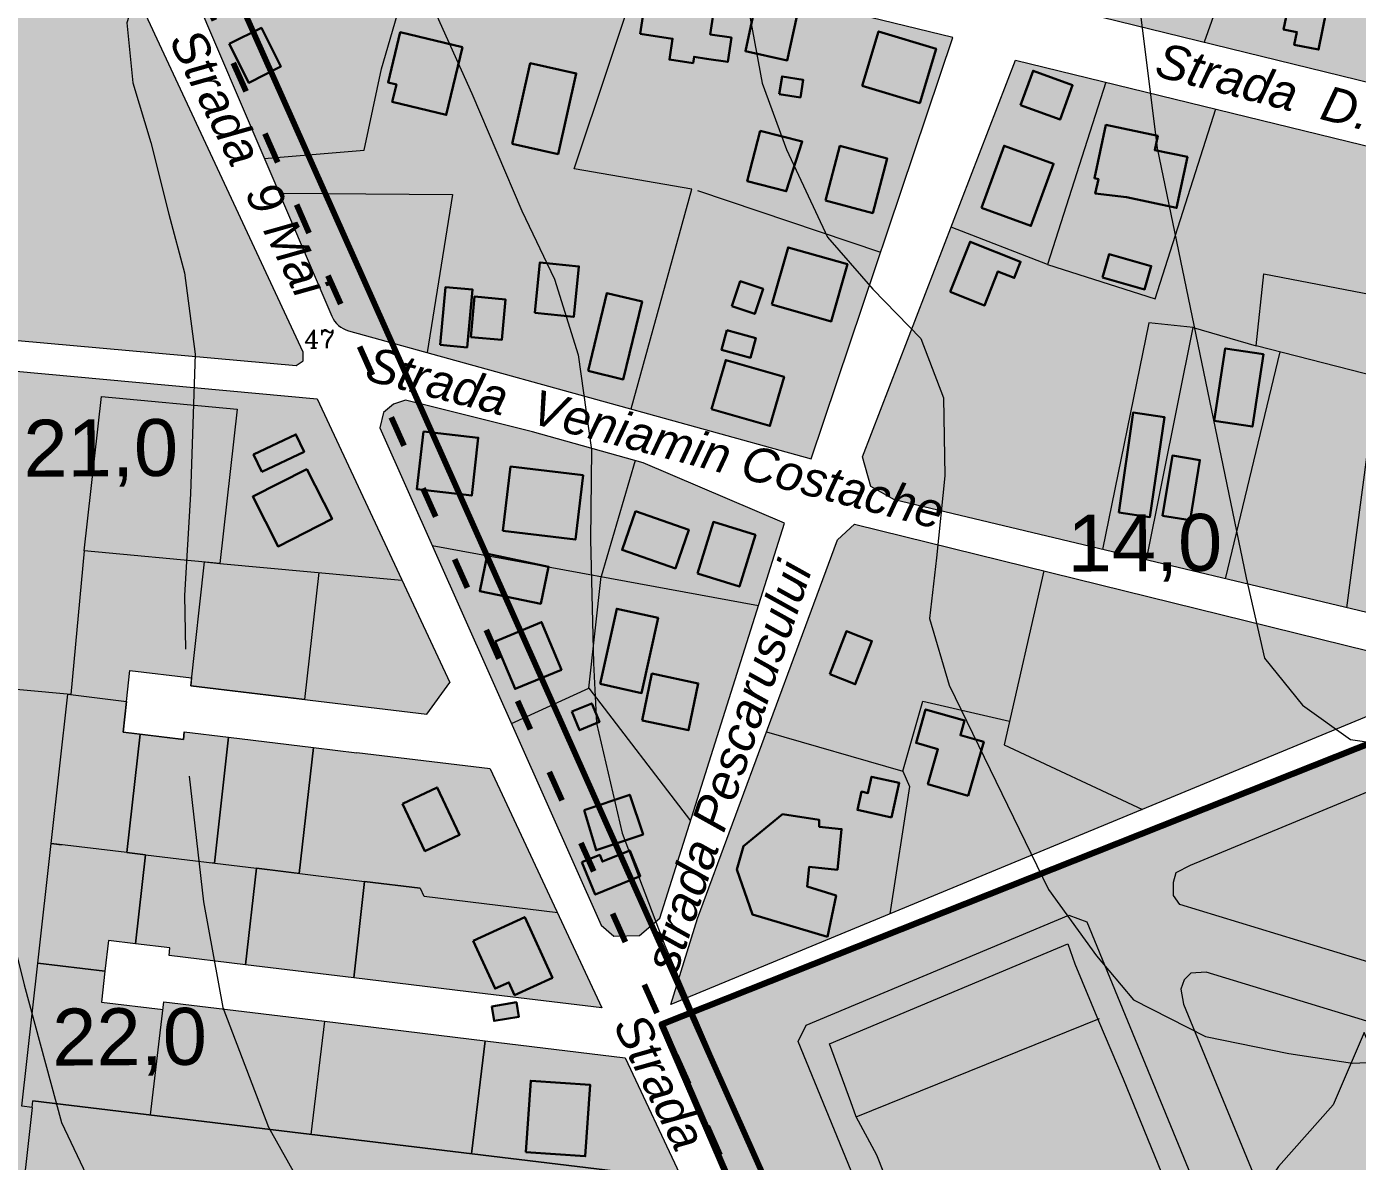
# Model space of a CAD drawing. Header units: metres. Extents: x 783184 to 1587399, y 282652 to 580595.
# Drawn here: x 788560.6 to 788817.8, y 289300.6 to 289519.8 of the extents above; entities that cross this region are included whole.
import ezdxf

# ---------------------------------------------------------------- set-up
doc = ezdxf.new("R2010")
doc.units = ezdxf.units.M
doc.header["$LTSCALE"] = 0.5
doc.linetypes.add('ACAD_ISO03W100', pattern=[30, 12, -18])
for name, color, linetype in [('cladiri', 18, 'CONTINUOUS'), ('curbe  de nivelI', 7, 'CONTINUOUS'), ('denumire strazi', 3, 'CONTINUOUS'), ('locuinte si functiuni complementare', 51, 'CONTINUOUS'), ('proprietati extravilan', 7, 'CONTINUOUS'), ('strazi', 7, 'CONTINUOUS'), ('UTR-uri', 7, 'CONTINUOUS'), ('zona activitati de turism si ageremnt', 7, 'CONTINUOUS')]:
    doc.layers.add(name, color=color, linetype=linetype)
doc.layers.add('cote de nivel', color=1, linetype='CONTINUOUS', lineweight=211)
doc.layers.add('Limite proprietati', color=7, linetype='CONTINUOUS', lineweight=5)
doc.styles.add('arial', font='arial.ttf')
doc.styles.add('ARIAL_ITALIC', font='ariali.ttf')
doc.styles.add('STYLE2', font='romanc.shx')

msp = doc.modelspace()

# ---------------------------------------------------------------- hatches: boundary and pattern name
at = {"layer": 'cladiri', "lineweight": 30}
h = msp.add_hatch(color=0, dxfattribs=at)
h.paths.add_polyline_path([(788858.76548, 289582.99482), (788854.47096, 289563.61019), (788889.6714, 289555.8118), (788893.96592, 289575.19643)])
h.paths.add_polyline_path([(788794.26767, 289561.07938), (788793.51005, 289558.6858), (788800.83526, 289556.36719), (788807.22292, 289576.54777), (788793.15909, 289580.99933), (788792.09496, 289577.63741), (788787.62648, 289579.05179), (788788.69061, 289582.41371), (788781.75826, 289584.60797), (788778.2403, 289573.49366), (788775.86352, 289574.24597), (788773.33305, 289566.25143), (788781.08142, 289563.79888), (788781.49982, 289565.12072)])
h.paths.add_polyline_path([(788819.97276, 289519.64976), (788828.78615, 289517.62506), (788830.23693, 289523.94021), (788832.03736, 289523.5266), (788833.49536, 289529.87318), (788831.52148, 289530.32664), (788832.75263, 289535.68577), (788824.1127, 289537.67062)])
h.paths.add_polyline_path([(788804.54601, 289524.48232), (788803.51063, 289519.30038), (788806.05826, 289518.79135), (788805.56614, 289516.32832), (788810.25294, 289515.39187), (788811.78045, 289523.03684)])
h.paths.add_polyline_path([(788778.86351, 289524.79094), (788781.48123, 289532.39436), (788779.00841, 289533.24571), (788780.4502, 289537.4335), (788782.92302, 289536.58215), (788786.09879, 289545.80648), (788775.6429, 289549.40625), (788768.40762, 289528.39071)])
h.paths.add_polyline_path([(788760.29424, 289501.86116), (788762.73527, 289508.49437), (788755.10186, 289511.30348), (788752.66083, 289504.67026)])
h.paths.add_polyline_path([(788754.67774, 289481.33014), (788759.0472, 289493.33456), (788749.46722, 289496.82155), (788745.09777, 289484.81712)])
h.paths.add_polyline_path([(788739.08972, 289468.58388), (788745.70039, 289465.97432), (788748.28899, 289472.53188), (788751.44209, 289471.28719), (788752.6768, 289474.41501), (788742.91302, 289478.26926)])
h.paths.add_polyline_path([(788771.63924, 289425.95745), (788777.67809, 289425.08701), (788780.46152, 289444.39757), (788774.42267, 289445.26801)])
h.paths.add_polyline_path([(788799.58254, 289456.54921), (788792.20991, 289457.65618), (788790.10848, 289443.66029), (788797.4811, 289442.55332)])
h = msp.add_hatch(color=0, dxfattribs=at)
h.paths.add_polyline_path([(788605.95223, 289519.58943), (788599.74868, 289516.48465), (788603.49665, 289508.99593), (788609.70021, 289512.10071)])
h.paths.add_polyline_path([(788644.82973, 289515.84293), (788632.77819, 289518.74703), (788630.43996, 289509.04374), (788632.06276, 289508.65269), (788631.25388, 289505.29599), (788641.68263, 289502.78295)])
h.paths.add_polyline_path([(788649.95243, 289536.01517), (788640.88228, 289537.96067), (788638.70349, 289527.80292), (788647.82756, 289526.10878)])
h.paths.add_polyline_path([(788666.7876, 289510.79072), (788657.92496, 289512.77023), (788654.4417, 289497.17505), (788663.30434, 289495.19554)])
h.paths.add_polyline_path([(788646.77488, 289469.03181), (788641.56353, 289469.52469), (788640.50766, 289458.36065), (788645.71901, 289457.86777)])
h.paths.add_polyline_path([(788653.09721, 289467.13969), (788647.10694, 289467.67866), (788646.40303, 289459.85505), (788652.3933, 289459.31609)])
h.paths.add_polyline_path([(788667.32385, 289473.5111), (788659.78923, 289474.28463), (788658.78603, 289464.51288), (788666.32065, 289463.73935)])
h.paths.add_polyline_path([(788679.51117, 289466.72094), (788672.7131, 289468.36541), (788669.07649, 289453.33195), (788675.87455, 289451.68748)])
h.paths.add_polyline_path([(788706.96349, 289452.15068), (788695.67748, 289455.40793), (788692.94283, 289445.93265), (788704.22884, 289442.6754)])
h.paths.add_polyline_path([(788701.49852, 289459.66784), (788695.90159, 289461.17326), (788694.87774, 289457.3667), (788700.47466, 289455.86128)])
h.paths.add_polyline_path([(788702.90766, 289469.16007), (788698.4848, 289470.6358), (788696.87028, 289465.797), (788701.29315, 289464.32126)])
h.paths.add_polyline_path([(788719.20886, 289473.91297), (788707.74413, 289477.17315), (788704.60912, 289466.14861), (788716.07385, 289462.88842)])
h.paths.add_polyline_path([(788726.90233, 289494.35011), (788717.74338, 289496.77179), (788714.95328, 289486.21944), (788724.11224, 289483.79777)])
h.paths.add_polyline_path([(788710.48518, 289497.62752), (788702.33066, 289499.70053), (788699.85302, 289489.95433), (788707.38881, 289488.03861)])
h.paths.add_polyline_path([(788736.3543, 289515.56873), (788725.2439, 289518.91345), (788722.0766, 289508.39235), (788733.187, 289505.04764)])
h.paths.add_polyline_path([(788710.68487, 289509.54697), (788706.57428, 289510.21061), (788706.02583, 289506.81354), (788710.13643, 289506.1499)])
h.paths.add_polyline_path([(788709.41141, 289521.78024), (788701.32065, 289523.53748), (788699.48214, 289515.07254), (788707.5729, 289513.3153)])
h.paths.add_polyline_path([(788696.80194, 289517.70574), (788692.70149, 289518.32762), (788693.65924, 289524.64274), (788686.58253, 289525.716), (788686.43209, 289524.72405), (788680.24892, 289525.6618), (788679.15203, 289518.42933), (788685.42617, 289517.47778), (788684.81959, 289513.47825), (788689.38144, 289512.7864), (788689.56683, 289514.00884), (788691.99074, 289513.64123), (788696.09119, 289513.01935)])
h = msp.add_hatch(color=256, dxfattribs=at)
h.paths.add_polyline_path([(788787.34069, 289436.08559), (788781.99864, 289436.96322), (788780.08698, 289425.32714), (788785.42902, 289424.44951)])
h.paths.add_polyline_path([(788777.91166, 289473.56051), (788769.7794, 289475.85502), (788768.50627, 289471.34276), (788776.63854, 289469.04825)])
h.paths.add_polyline_path([(788784.91615, 289494.64557), (788778.60881, 289495.99627), (788779.18878, 289498.70454), (788769.16467, 289500.85117), (788766.95432, 289490.52954), (788767.71351, 289490.36696), (788767.11333, 289487.56433), (788773.13423, 289486.87399), (788782.80824, 289484.80232)])
h = msp.add_hatch(color=256, dxfattribs=at)
h.paths.add_polyline_path([(788669.479, 289315.38371), (788658.01557, 289316.15872), (788657.08307, 289302.36576), (788668.5465, 289301.59075)])
h.paths.add_polyline_path([(788656.8458, 289347.77826), (788646.88733, 289343.22553), (788651.12026, 289333.96658), (788653.77689, 289335.18112), (788654.89678, 289332.73153), (788662.19861, 289336.06972)])
h.paths.add_polyline_path([(788655.25121, 289331.32576), (788650.46367, 289330.54566), (788650.92022, 289327.74381), (788655.70775, 289328.52391)])
h.paths.add_polyline_path([(788644.24296, 289363.69951), (788639.90887, 289372.82951), (788633.23577, 289369.66173), (788637.56986, 289360.53173)])
h.paths.add_polyline_path([(788614.70779, 289434.33019), (788604.28897, 289429.02593), (788609.1812, 289419.41643), (788619.60002, 289424.72069)])
h.paths.add_polyline_path([(788614.20162, 289437.70214), (788612.61993, 289441.03972), (788604.43758, 289437.1621), (788606.01927, 289433.82452)])
h = msp.add_hatch(color=256, dxfattribs=at)
h.paths.add_polyline_path([(788677.12964, 289360.68839), (788671.87306, 289358.53029), (788671.35518, 289359.79173), (788667.90372, 289358.37473), (788670.4631, 289352.1407), (788679.17114, 289355.71579)])
h.paths.add_polyline_path([(788677.13237, 289371.4405), (788668.35742, 289368.46801), (788670.62862, 289360.69537), (788679.72809, 289363.77779)])
h.paths.add_polyline_path([(788690.37521, 289392.93685), (788681.41836, 289394.82632), (788679.51191, 289385.78901), (788688.46876, 289383.89953)])
h.paths.add_polyline_path([(788682.61961, 289405.60029), (788674.62823, 289407.35305), (788671.44365, 289392.83362), (788679.43503, 289391.08086)])
h.paths.add_polyline_path([(788669.78231, 289389.07488), (788665.96711, 289387.49189), (788667.45632, 289383.90269), (788671.27153, 289385.48568)])
h.paths.add_polyline_path([(788660.10216, 289404.78805), (788651.14852, 289401.06659), (788654.97092, 289391.87011), (788663.92455, 289395.59156)])
h.paths.add_polyline_path([(788661.44699, 289415.49451), (788649.64109, 289417.9491), (788648.14864, 289410.77081), (788659.95453, 289408.31622)])
h.paths.add_polyline_path([(788647.87899, 289440.39833), (788637.28274, 289441.60631), (788636.01016, 289430.4434), (788646.60642, 289429.23542)])
h.paths.add_polyline_path([(788668.11957, 289433.15089), (788654.10959, 289434.82375), (788652.62483, 289422.38911), (788666.63481, 289420.71625)])
h.paths.add_polyline_path([(788688.55348, 289422.62571), (788678.25296, 289426.18882), (788675.67407, 289418.73355), (788685.97458, 289415.17044)])
h.paths.add_polyline_path([(788701.42578, 289421.61561), (788693.30761, 289424.13012), (788690.21748, 289414.15352), (788698.33565, 289411.63902)])
h = msp.add_hatch(color=256, dxfattribs=at)
h.paths.add_polyline_path([(788745.54073, 289381.6416), (788741.04835, 289382.93161), (788741.85555, 289385.74262), (788734.32463, 289387.90516), (788732.46645, 289381.43412), (788736.6914, 289380.22091), (788734.75572, 289373.48002), (788742.55407, 289371.2407)])
h.paths.add_polyline_path([(788729.2335, 289373.71449), (788723.88599, 289374.9184), (788723.17122, 289371.74354), (788721.92752, 289372.02354), (788721.13481, 289368.50247), (788727.72601, 289367.01856)])
h.paths.add_polyline_path([(788718.08924, 289364.80642), (788713.77583, 289365.25016), (788713.77583, 289366.58128), (788706.6714, 289367.65884), (788699.12281, 289361.51026), (788697.85441, 289357.00965), (788700.83561, 289348.2621), (788715.36152, 289343.95178), (788717.01077, 289351.93862), (788711.40458, 289353.70945), (788711.79412, 289357.49597), (788717.27913, 289356.9317)])
h.paths.add_polyline_path([(788723.95102, 289401.10248), (788719.01727, 289403.01977), (788715.78705, 289394.70745), (788720.72081, 289392.79016)])
at = {"layer": 'locuinte si functiuni complementare', "lineweight": 30}
h = msp.add_hatch(color=256, dxfattribs=at)
h.paths.add_polyline_path([(788568.12745, 289557.72909), (788544.9642, 289611.50461), (788431.45237, 289561.91571), (788452.95796, 289512.68819)])
h.paths.add_polyline_path([(788580.93095, 289528.00462), (788568.12745, 289557.72909), (788452.95796, 289512.68819), (788472.73905, 289466.90478), (788612.646, 289454.331), (788614.018, 289455.278), (788614.0508, 289456.91651)])
h = msp.add_hatch(color=256, dxfattribs=at)
h.paths.add_polyline_path([(788801.12819, 289553.42177), (788770.93837, 289563.14857), (788756.06917, 289524.66243), (788788.16228, 289516.82376)])
h.paths.add_polyline_path([(788814.25505, 289595.28833), (788785.85294, 289601.75213), (788770.93837, 289563.14857), (788801.12819, 289553.42177), (788804.27058, 289562.2916)])
h.paths.add_polyline_path([(788901.00617, 289575.54538), (788814.25505, 289595.28833), (788804.27058, 289562.2916), (788825.17474, 289556.1476), (788852.46099, 289544.9565), (788893.46422, 289534.37248), (788907.92502, 289569.72461)])
h.paths.add_polyline_path([(788852.46099, 289544.9565), (788825.17474, 289556.1476), (788804.27058, 289562.2916), (788788.16228, 289516.82376), (788841.28643, 289503.84832)])
h.paths.add_polyline_path([(788893.46422, 289534.37248), (788852.46099, 289544.9565), (788841.28643, 289503.84832), (788873.18926, 289496.05613, 0.371293768), (788879.00342, 289499.02034)])
h.paths.add_polyline_path([(789133.98287, 289518.69804, 0.366864036), (789130.08092, 289523.85515), (789021.94263, 289548.0185, 0.414117587), (789015.97297, 289544.23078), (788999.4214, 289470.27141, 0.408545021), (789003.11435, 289464.32224), (789004.15017, 289464.06925)])
h.paths.add_polyline_path([(788875.51752, 289478.75826, 0.370854389), (788871.7238, 289484.06131), (788751.70819, 289513.37483), (788722.09304, 289436.72153), (788723.71063, 289431.01069), (788728.30373, 289428.42684), (788850.25606, 289399.31629), (788869.11599, 289407.25185)])
h.paths.add_polyline_path([(788838.88609, 289394.53223), (788720.5738, 289423.72484), (788717.29997, 289420.70431), (788690.224, 289347.5027), (788685.0997, 289330.91599)])
edge = h.paths.add_edge_path()
edge.add_line((788959.76164, 289561.91275), (788941.32731, 289479.41358))
edge.add_line((788941.32731, 289479.41358), (788984.65346, 289468.83127))
edge.add_arc((788985.83982, 289473.68849), 5, 256.274377, 347.3854753)
edge.add_line((788990.71913, 289472.59653), (789008.28117, 289551.07113))
edge.add_line((789008.28117, 289551.07113), (788959.76164, 289561.91275))
h = msp.add_hatch(color=256, dxfattribs=at)
h.dxf.hatch_style = 1
h.paths.add_polyline_path([(789231.10618, 289197.91825, 0.390441112), (789227.68261, 289203.76562), (789093.61113, 289244.7452), (789089.66872, 289241.94667), (789069.42814, 289179.60528), (789072.03133, 289173.82589), (789211.09871, 289131.54891, 0.43794224), (789217.43811, 289135.267)])
h.paths.add_polyline_path([(789078.84868, 289245.91396), (789075.49781, 289250.86278), (788879.05202, 289309.81264), (788873.41211, 289302.46758), (788905.39474, 289225.54496), (788907.49522, 289224.44575), (789053.50204, 289179.66986), (789059.16406, 289182.47696)])
h.paths.add_polyline_path([(788856.00895, 289315.66423), (788853.59684, 289317.34551), (788788.51806, 289337.15408), (788785.55799, 289336.98011), (788784.26954, 289335.69284), (788783.60785, 289333.88372), (788784.1302, 289330.96128), (788842.96348, 289188.17304), (788847.83032, 289185.59491), (788898.86369, 289200.37476), (788901.50139, 289206.33253)])
h.paths.add_polyline_path([(788765.49834, 289346.87226), (788762.01334, 289348.17137), (788711.25435, 289326.92931), (788709.69115, 289323.77129), (788774.91137, 289164.53815), (788780.38574, 289162.03531), (788829.50644, 289180.14223), (788831.7856, 289185.55521)])
h.paths.add_polyline_path([(788888.49961, 289390.06498), (788885.45205, 289394.39516), (788875.61945, 289395.19078), (788785.48783, 289357.80222), (788782.76232, 289356.3752), (788782.22424, 289354.56089), (788782.22424, 289351.94024), (788783.43491, 289350.19315), (788863.26353, 289325.88953), (788868.71161, 289328.03983)])
h.paths.add_polyline_path([(788962.0941, 289384.21291), (788959.83094, 289387.78852), (788903.61754, 289392.58682), (788900.51846, 289390.45155), (788880.45377, 289326.31151), (788883.49155, 289320.02499), (788932.25585, 289305.086), (788937.69593, 289307.40579)])
h.paths.add_polyline_path([(789062.98565, 289466.044), (789056.69553, 289472.18526), (788993.32331, 289445.22844), (788982.39539, 289411.34306), (788948.91879, 289304.75647), (788951.25769, 289299.57996), (789000.61981, 289284.21585), (789005.73103, 289286.69808)])
h.paths.add_polyline_path([(789161.7926, 289507.7596), (789155.92066, 289513.51928), (789079.6437, 289481.587), (789016.80446, 289283.80278), (789019.19076, 289278.65909), (789078.86741, 289261.09699), (789084.43486, 289263.74562)])
h.paths.add_polyline_path([(789287.1317, 289394.46752, 0.466824382), (789282.83533, 289400.81631), (789146.83231, 289414.78526), (789143.12338, 289412.14579), (789095.47442, 289260.22758), (789098.38984, 289254.9848), (789230.45731, 289214.80583, 0.419128536), (789236.71984, 289218.21439)])
h.paths.add_polyline_path([(789337.2818, 289588.72613), (789241.54381, 289546.18221), (789239.05233, 289536.62616), (789232.80467, 289518.27931), (789223.20432, 289486.73285), (789203.01248, 289424.3338), (789287.64549, 289415.51284)])
h.paths.add_polyline_path([(789223.20432, 289486.73285), (789232.80467, 289518.27931), (789239.05233, 289536.62616), (789241.54381, 289546.18221), (789183.28902, 289520.29502), (789154.47092, 289429.49076), (789203.01248, 289424.3338)])
h = msp.add_hatch(color=256, dxfattribs=at)
h.paths.add_polyline_path([(788707.0214, 289423.91081), (788679.76467, 289435.55415), (788658.33528, 289441.56357), (788638.50128, 289446.49535), (788633.77396, 289447.67082), (788631.46731, 289446.86522), (788629.52377, 289445.29335), (788628.82716, 289442.33669), (788671.60425, 289346.25721), (788674.059, 289344.0851), (788679.00003, 289344.20977), (788682.94751, 289347.59008)])
h.paths.add_polyline_path([(788739.60112, 289517.70827), (788679.74336, 289532.26823), (788666.3933, 289492.33313), (788689.1468, 289488.45846), (788677.38963, 289445.97365), (788712.19493, 289436.352)])
h.paths.add_polyline_path([(788642.8641, 289487.42521), (788609.39646, 289487.65265), (788619.54859, 289463.91395, 0.228077598), (788622.81358, 289461.06077), (788637.97506, 289456.8695)], flags=17)
h.paths.add_polyline_path([(788679.74336, 289532.26823), (788579.93331, 289556.5463), (788609.39646, 289487.65265), (788642.8641, 289487.42521), (788637.97506, 289456.8695), (788677.38963, 289445.97365), (788689.1468, 289488.45846), (788666.3933, 289492.33313)])
h = msp.add_hatch(color=256, dxfattribs=at)
h.paths.add_polyline_path([(788317.43571, 289475.40822), (788249.19185, 289481.67949), (788241.358, 289454.166), (788180.59574, 289240.73837), (788287.41098, 289227.75366)])
h.paths.add_polyline_path([(788416.57825, 289466.29752), (788367.11483, 289470.84296), (788336.94766, 289221.69939), (788386.11363, 289215.75513)])
h.paths.add_polyline_path([(788448.05227, 289463.40522), (788416.57825, 289466.29752), (788386.11363, 289215.75513), (788417.47616, 289211.94263)])
h.paths.add_polyline_path([(788488.78547, 289459.66205), (788448.05227, 289463.40522), (788417.47616, 289211.94263), (788462.75705, 289206.39239)])
h.paths.add_polyline_path([(788512.05934, 289396.03763), (788512.07721, 289396.03598), (788517.68012, 289457.00677), (788488.78547, 289459.66205), (788473.63126, 289312.20393), (788500.74994, 289308.69262)])
h.paths.add_polyline_path([(788562.76066, 289338.89308), (788565.35066, 289362.01308), (788568.57887, 289390.82707), (788512.05934, 289396.03763), (788500.74994, 289308.69262), (788473.63126, 289312.20393), (788462.75705, 289206.39239), (788548.76045, 289195.98341), (788550.95662, 289215.57276), (788550.95676, 289215.57407), (788561.65848, 289311.03104), (788559.66066, 289311.27308)])
h = msp.add_hatch(color=256, dxfattribs=at)
h.paths.add_polyline_path([(788575.03066, 289448.37308), (788601.27066, 289445.95308), (788597.93066, 289416.12308), (788633.09475, 289412.90461), (788616.72467, 289447.90508), (788517.68012, 289457.00677), (788512.07721, 289396.03598), (788568.57887, 289390.82707), (788568.58066, 289390.84308), (788569.1209, 289390.7771), (788571.68066, 289418.54308)])
h.paths.add_polyline_path([(788601.27066, 289445.95308), (788575.03066, 289448.37308), (788571.68066, 289418.54308), (788594.97977, 289416.39512), (788594.98066, 289416.40308), (788597.93066, 289416.12308)], flags=17)
h.paths.add_polyline_path([(788617.05066, 289414.37308), (788597.93066, 289416.12308), (788594.97977, 289416.39512), (788592.46778, 289393.99342), (788592.47066, 289393.99308), (788592.30066, 289392.50308), (788614.30142, 289389.83983)])
h.paths.add_polyline_path([(788633.09475, 289412.90461), (788617.05066, 289414.37308), (788614.30142, 289389.83983), (788637.90066, 289386.98308), (788642.34934, 289393.11757)])
h = msp.add_hatch(color=256, dxfattribs=at)
h.paths.add_polyline_path([(788594.97977, 289416.39512), (788571.68066, 289418.54308), (788569.1209, 289390.7771), (788579.88942, 289389.46201), (788579.89066, 289389.47308), (788580.55066, 289395.43308), (788592.46778, 289393.99342)])
h.paths.add_polyline_path([(788582.50066, 289383.11308), (788579.22066, 289383.51308), (788579.88066, 289389.46308), (788569.1209, 289390.7771), (788568.57887, 289390.82707), (788565.35066, 289362.01308), (788579.94066, 289360.25308)])
h.paths.add_polyline_path([(788599.59066, 289382.55308), (788591.04066, 289383.58308), (788590.87066, 289382.09308), (788582.50066, 289383.11308), (788579.94066, 289360.25308), (788583.551, 289359.81591), (788583.55066, 289359.81308), (788596.87068, 289358.20324)])
h.paths.add_polyline_path([(788616.01066, 289380.56308), (788599.59066, 289382.55308), (788596.87068, 289358.20324), (788604.98066, 289357.22308), (788613.28135, 289356.21922)])
h.paths.add_polyline_path([(788650.15197, 289376.43496), (788624.41066, 289379.55308), (788616.01066, 289380.56308), (788613.28135, 289356.21922), (788625.90066, 289354.69308), (788625.89968, 289354.68432), (788636.64066, 289353.38308), (788637.37505, 289351.82376), (788663.12155, 289348.70501)])
h.paths.add_polyline_path([(788583.55066, 289359.81308), (788579.94026, 289360.2495), (788579.94066, 289360.25308), (788565.35066, 289362.01308), (788562.76066, 289338.89308), (788575.71066, 289337.33308), (788576.38066, 289343.29308), (788581.63066, 289342.65308)])
h.paths.add_polyline_path([(788604.98028, 289357.21964), (788604.98024, 289357.21965), (788604.98066, 289357.22308), (788596.87068, 289358.20324), (788596.87066, 289358.20308), (788596.15502, 289358.28973), (788583.55066, 289359.81308), (788581.63066, 289342.65308), (788588.29066, 289341.85308), (788588.12066, 289340.36308), (788602.89066, 289338.57308)])
h.paths.add_polyline_path([(788625.90066, 289354.69308), (788613.2814, 289356.21921), (788613.28066, 289356.21308), (788604.98028, 289357.21964), (788602.89066, 289338.57308), (788623.81066, 289336.04308)])
h.paths.add_polyline_path([(788663.12155, 289348.70501), (788637.37502, 289351.82376), (788637.37066, 289351.83308), (788636.64066, 289353.38308), (788625.89968, 289354.68432), (788623.81066, 289336.04308), (788646.01066, 289333.35308), (788671.75999, 289330.23534)])
msp.add_hatch(color=256, dxfattribs=at).paths.add_polyline_path([(788586.95093, 289329.92304), (788575.04066, 289331.36308), (788575.71066, 289337.33308), (788562.76066, 289338.89308), (788559.66066, 289311.27308), (788561.66718, 289311.02998), (788561.81092, 289312.31285), (788584.49558, 289309.56737)])
h = msp.add_hatch(color=256, dxfattribs=at)
h.paths.add_polyline_path([(788550.95676, 289215.57407), (788550.95662, 289215.57276), (788548.76045, 289195.98341), (788745.58806, 289172.15634), (788743.09481, 289177.11863), (788734.68329, 289195.37814)])
h.paths.add_polyline_path([(788725.72218, 289214.83068), (788553.04287, 289234.18166), (788550.95676, 289215.57407), (788734.68329, 289195.37814)])
h.paths.add_polyline_path([(788687.24248, 289297.13212), (788561.81092, 289312.31285), (788561.66718, 289311.02998), (788561.65847, 289311.03096), (788553.04287, 289234.18166), (788725.73631, 289214.82909)])
h.paths.add_polyline_path([(788676.25563, 289320.62332), (788649.19066, 289323.90308), (788646.54615, 289302.05751), (788687.24272, 289297.13209)])
h.paths.add_polyline_path([(788649.19066, 289323.90308), (788618.16066, 289327.65308), (788615.5168, 289305.81293), (788646.54615, 289302.05751)])
h.paths.add_polyline_path([(788618.16066, 289327.65308), (788587.13066, 289331.41308), (788584.49558, 289309.56737), (788615.5168, 289305.81293)])
at = {"layer": 'zona activitati de turism si ageremnt', "lineweight": 20}
h = msp.add_hatch(dxfattribs=at)
h.set_pattern_fill('GOST_GROUND', color=132)
h.set_pattern_definition([(45, (-10956.988, 0), (14.14213562, -9e-16), [20]), (45, (-10953.988, 0), (14.14213562, -9e-16), [20]), (45, (-10950.988, 0), (14.14213562, -9e-16), [20])])
h.paths.add_polyline_path([(789960.43, 290754.62), (789948.886, 290767.954), (789929, 290934), (789920, 290984), (789906, 291017), (789865, 290965), (789828, 290929), (789790, 290903), (789741, 290884), (789728, 290912), (789689.713, 290903.052), (789608.354, 290898.422), (789530.632, 290899.745), (789444.036, 290903.815), (789403.963, 290905.698), (789272.001, 290911.982), (789060.83, 290919.837), (788908.033, 290918.514), (788838.64271, 290920.86547), (788853.24026, 290888.33883), (788852.49202, 290859.2766), (788841.24457, 290854.02585), (788862.96603, 290776.50677), (788904.79969, 290651.91197), (788932.62273, 290645.05987), (788896.80522, 290497.8213), (788974.14114, 290502.97163), (788963.43024, 290400.47191), (788854.26744, 290346.81395), (788830.58416, 290332.50866), (788794.33625, 290294.11498), (788768.81812, 290250.59962), (788737.21176, 290183.81719), (788727.5772, 290126.96053), (788795.13287, 289921.67692), (788861.26897, 289858.79684), (788986.25649, 289826.14723), (789153.29098, 289786.24259), (789274.77868, 289755.72632), (789399.92099, 289732.90238), (789440.63321, 289644.88971), (789178.96658, 289523.76039), (788683.36221, 289327.11058), (788785.57698, 289090.3679), (789027.44979, 289162.53767), (789055.24387, 289159.22426), (789050.76018, 288967.36668), (788870.87, 288892.8182), (789031.49748, 288520.78411), (789346.88236, 288526.13147), (789348.13, 288529.74), (789351.75, 288573.1), (789347.35, 288613.62), (789334.4, 288642.48), (789307.64, 288691.62), (789283.78, 288742.93), (789269.32, 288779.78), (789266.43, 288818.81), (789264.98, 288870.84), (789259.96, 288903.19), (789248.39, 288942.94), (789248.39, 288981.24), (789249.84, 289022.44), (789258.51, 289043.39), (789288.16, 289086.03), (789324.63, 289131.46), (789338.05, 289159.74), (789338.78, 289187.2), (789338.78, 289215.8), (789346.01, 289235.31), (789348.9, 289272.17), (789349.62, 289325.64), (789353.96, 289379.12), (789365.53, 289410.2), (789384.33, 289451.39), (789411.26, 289495.94), (789426.56, 289530.45), (789438.93, 289570.99), (789447.67, 289608.22), (789451.12, 289633.35), (789453.96, 289652), (789458.41, 289674.33), (789467.61, 289673.16), (789468.38, 289676.19), (789472.25, 289681.02), (789483.63, 289690.82), (789487.89, 289696.87), (789488.25, 289702.94), (789482.17, 289706.6), (789473.31, 289707.12), (789463.92, 289707.15), (789460.79, 289710.88), (789460.03427, 289720.33374), (789470.72, 289723.65), (789471.47023, 289725.54763), (789487.66516, 289727.19831), (789502.67076, 289718.92599), (789505.65, 289718.41), (789517.25133, 289721.22033), (789534.84, 289735.95), (789543.72, 289750.86), (789540.73, 289755.73), (789537.31187, 289755.68642), (789522.63, 289747.46), (789492.61, 289742.46), (789463.27875, 289741.27719), (789460.6, 289755.95), (789450.84, 289764.24), (789448.8, 289774.39), (789439.25, 289779.43), (789430.34, 289795), (789396.71, 289809.2), (789376.52, 289825.47), (789372.34, 289833.53), (789355.21, 289822.2), (789320.69, 289828.18), (789296.6, 289846.08), (789293.93, 289856.98), (789292.43, 289869.42), (789276.19, 289876.29), (789263.78, 289895.05), (789235.96, 289913.44), (789219.8, 289924.31), (789203.69, 289932.82), (789186.46, 289936.91), (789172.21186, 289942.21862), (789160.91, 289937.4), (789141.66, 289936.99), (789126.26, 289936.57), (789109.68, 289939.8), (789094.84, 289943.2), (789084.64, 289945.82), (789066.27, 289954.56), (789050.77, 289965.72), (789041.68, 289975.98), (789036.07, 289979.91), (789029.88, 289976.69), (789020.18, 289957.13), (789007.67, 289953.41), (788900.7, 289945.68), (788859.56, 289956.44), (788830.83, 289994.37), (788793.71, 290126.62), (788790.4, 290164.02), (788800.11, 290196.77), (788805.04, 290221.59), (788839, 290276.8), (788859.23, 290289.33), (788914.71, 290308.84), (788973.8, 290331.43), (789000.75, 290362.64), (789064.26, 290397.54), (789095.38, 290406.98), (789139.69943, 290419.7474), (789183.55, 290449.82), (789232.56, 290499.74), (789268.53, 290536.85), (789306.84, 290565.04), (789369.51, 290588.01), (789431.29, 290603.77), (789530.64, 290550.26), (789597.65, 290543.65), (789650.72, 290553.8), (789700.08, 290579.99), (789754.65, 290609.82), (789831.65, 290647.92), (789854.07, 290659.01), (789966.07, 290708.13)])

# ---------------------------------------------------------------- linework, layer by layer
at = {"layer": 'cladiri', "color": 0, "lineweight": 30}
for points in [[(788679.15203, 289518.42933), (788680.24892, 289525.6618), (788686.43209, 289524.72405), (788686.58253, 289525.716), (788693.65924, 289524.64274), (788692.70149, 289518.32762), (788696.80194, 289517.70574), (788696.09119, 289513.01935), (788691.99074, 289513.64123), (788689.56683, 289514.00884), (788689.38144, 289512.7864), (788684.81959, 289513.47825), (788685.42617, 289517.47778), (788679.15203, 289518.42933)], [(788701.32065, 289523.53748), (788699.48214, 289515.07254), (788707.5729, 289513.3153), (788709.41141, 289521.78024), (788701.32065, 289523.53748)], [(788804.54601, 289524.48232), (788811.78045, 289523.03684), (788810.25294, 289515.39187), (788805.56614, 289516.32832), (788806.05826, 289518.79135), (788803.51063, 289519.30038), (788804.54601, 289524.48232)], [(788599.74868, 289516.48465), (788603.49665, 289508.99593), (788609.70021, 289512.10071), (788605.95223, 289519.58943), (788599.74868, 289516.48465)], [(788644.82973, 289515.84293), (788641.68263, 289502.78295), (788631.25388, 289505.29599), (788632.06276, 289508.65269), (788630.43996, 289509.04374), (788632.77819, 289518.74703), (788644.82973, 289515.84293)], [(788722.0766, 289508.39235), (788725.2439, 289518.91345), (788736.3543, 289515.56873), (788733.187, 289505.04764), (788722.0766, 289508.39235)], [(788654.4417, 289497.17505), (788657.92496, 289512.77023), (788666.7876, 289510.79072), (788663.30434, 289495.19554), (788654.4417, 289497.17505)], [(788706.02583, 289506.81354), (788706.57428, 289510.21061), (788710.68487, 289509.54697), (788710.13643, 289506.1499), (788706.02583, 289506.81354)], [(788752.66083, 289504.67026), (788755.10186, 289511.30348), (788762.73527, 289508.49437), (788760.29424, 289501.86116), (788752.66083, 289504.67026)], [(788702.33066, 289499.70053), (788699.85302, 289489.95433), (788707.38881, 289488.03861), (788710.48518, 289497.62752), (788702.33066, 289499.70053)], [(788714.95328, 289486.21944), (788717.74338, 289496.77179), (788726.90233, 289494.35011), (788724.11224, 289483.79777), (788714.95328, 289486.21944)], [(788745.09777, 289484.81712), (788749.46722, 289496.82155), (788759.0472, 289493.33456), (788754.67774, 289481.33014), (788745.09777, 289484.81712)], [(788739.08972, 289468.58388), (788742.91302, 289478.26926), (788752.6768, 289474.41501), (788751.44209, 289471.28719), (788748.28899, 289472.53188), (788745.70039, 289465.97432), (788739.08972, 289468.58388)], [(788704.60912, 289466.14861), (788707.74413, 289477.17315), (788719.20886, 289473.91297), (788716.07385, 289462.88842), (788704.60912, 289466.14861)], [(788658.78603, 289464.51288), (788659.78923, 289474.28463), (788667.32385, 289473.5111), (788666.32065, 289463.73935), (788658.78603, 289464.51288)], [(788696.87028, 289465.797), (788698.4848, 289470.6358), (788702.90766, 289469.16007), (788701.29315, 289464.32126), (788696.87028, 289465.797)], [(788640.50766, 289458.36065), (788641.56353, 289469.52469), (788646.77488, 289469.03181), (788645.71901, 289457.86777), (788640.50766, 289458.36065)], [(788669.07649, 289453.33195), (788672.7131, 289468.36541), (788679.51117, 289466.72094), (788675.87455, 289451.68748), (788669.07649, 289453.33195)], [(788646.40303, 289459.85505), (788647.10694, 289467.67866), (788653.09721, 289467.13969), (788652.3933, 289459.31609), (788646.40303, 289459.85505)], [(788695.90159, 289461.17326), (788701.49852, 289459.66784), (788700.47466, 289455.86128), (788694.87774, 289457.3667), (788695.90159, 289461.17326)], [(788790.10848, 289443.66029), (788792.20991, 289457.65618), (788799.58254, 289456.54921), (788797.4811, 289442.55332), (788790.10848, 289443.66029)], [(788692.94283, 289445.93265), (788704.22884, 289442.6754), (788706.96349, 289452.15068), (788695.67748, 289455.40793), (788692.94283, 289445.93265)], [(788771.63924, 289425.95745), (788774.42267, 289445.26801), (788780.46152, 289444.39757), (788777.67809, 289425.08701), (788771.63924, 289425.95745)]]:
    msp.add_lwpolyline(points, dxfattribs=at)
at = {"layer": 'cladiri', "lineweight": 30}
for points in [[(788773.13423, 289486.87399), (788782.80824, 289484.80232), (788784.91615, 289494.64557), (788778.60881, 289495.99627), (788779.18878, 289498.70454), (788769.16467, 289500.85117), (788766.95432, 289490.52954), (788767.71351, 289490.36696), (788767.11333, 289487.56433), (788773.13423, 289486.87399)], [(788768.50627, 289471.34276), (788776.63854, 289469.04825), (788777.91166, 289473.56051), (788769.7794, 289475.85502), (788768.50627, 289471.34276)], [(788606.01927, 289433.82452), (788614.20162, 289437.70214), (788612.61993, 289441.03972), (788604.43758, 289437.1621), (788606.01927, 289433.82452)], [(788637.28274, 289441.60631), (788636.01016, 289430.4434), (788646.60642, 289429.23542), (788647.87899, 289440.39833), (788637.28274, 289441.60631)], [(788652.62483, 289422.38911), (788654.10959, 289434.82375), (788668.11957, 289433.15089), (788666.63481, 289420.71625), (788652.62483, 289422.38911)], [(788780.08698, 289425.32714), (788781.99864, 289436.96322), (788787.34069, 289436.08559), (788785.42902, 289424.44951), (788780.08698, 289425.32714)], [(788614.70779, 289434.33019), (788619.60002, 289424.72069), (788609.1812, 289419.41643), (788604.28897, 289429.02593), (788614.70779, 289434.33019)], [(788678.25296, 289426.18882), (788688.55348, 289422.62571), (788685.97458, 289415.17044), (788675.67407, 289418.73355), (788678.25296, 289426.18882)], [(788690.21748, 289414.15352), (788693.30761, 289424.13012), (788701.42578, 289421.61561), (788698.33565, 289411.63902), (788690.21748, 289414.15352)], [(788649.64109, 289417.9491), (788661.44699, 289415.49451), (788659.95453, 289408.31622), (788648.14864, 289410.77081), (788649.64109, 289417.9491)], [(788671.44365, 289392.83362), (788674.62823, 289407.35305), (788682.61961, 289405.60029), (788679.43503, 289391.08086), (788671.44365, 289392.83362)], [(788651.14852, 289401.06659), (788660.10216, 289404.78805), (788663.92455, 289395.59156), (788654.97092, 289391.87011), (788651.14852, 289401.06659)], [(788715.78705, 289394.70745), (788719.01727, 289403.01977), (788723.95102, 289401.10248), (788720.72081, 289392.79016), (788715.78705, 289394.70745)], [(788679.51191, 289385.78901), (788681.41836, 289394.82632), (788690.37521, 289392.93685), (788688.46876, 289383.89953), (788679.51191, 289385.78901)], [(788665.96711, 289387.49189), (788667.45632, 289383.90269), (788671.27153, 289385.48568), (788669.78231, 289389.07488), (788665.96711, 289387.49189)], [(788742.55407, 289371.2407), (788745.54073, 289381.6416), (788741.04835, 289382.93161), (788741.85555, 289385.74262), (788734.32463, 289387.90516), (788732.46645, 289381.43412), (788736.6914, 289380.22091), (788734.75572, 289373.48002), (788742.55407, 289371.2407)], [(788633.23577, 289369.66173), (788637.56986, 289360.53173), (788644.24296, 289363.69951), (788639.90887, 289372.82951), (788633.23577, 289369.66173)], [(788727.72601, 289367.01856), (788729.2335, 289373.71449), (788723.88599, 289374.9184), (788723.17122, 289371.74354), (788721.92752, 289372.02354), (788721.13481, 289368.50247), (788727.72601, 289367.01856)], [(788715.36152, 289343.95178), (788700.83561, 289348.2621), (788697.85441, 289357.00965), (788699.12281, 289361.51026), (788706.6714, 289367.65884), (788713.77583, 289366.58128), (788713.77583, 289365.25016), (788718.08924, 289364.80642), (788717.27913, 289356.9317), (788711.79412, 289357.49597), (788711.40458, 289353.70945), (788717.01077, 289351.93862), (788715.36152, 289343.95178)], [(788667.90372, 289358.37473), (788670.4631, 289352.1407), (788679.17114, 289355.71579), (788677.12964, 289360.68839), (788671.87306, 289358.53029), (788671.35518, 289359.79173), (788667.90372, 289358.37473)], [(788646.88733, 289343.22553), (788656.8458, 289347.77826), (788662.19861, 289336.06972), (788654.89678, 289332.73153), (788653.77689, 289335.18112), (788651.12026, 289333.96658), (788646.88733, 289343.22553)], [(788650.46367, 289330.54566), (788655.25121, 289331.32576), (788655.70775, 289328.52391), (788650.92022, 289327.74381), (788650.46367, 289330.54566)], [(788657.08307, 289302.36576), (788658.01557, 289316.15872), (788669.479, 289315.38371), (788668.5465, 289301.59075), (788657.08307, 289302.36576)]]:
    msp.add_lwpolyline(points, dxfattribs=at)
msp.add_lwpolyline([(788668.35742, 289368.46801), (788677.13237, 289371.4405), (788679.72809, 289363.77779), (788670.62862, 289360.69537), (788668.35742, 289368.46801)], close=True, dxfattribs=at)
at = {"layer": 'curbe  de nivelI', "color": 21, "lineweight": 5}
for points in [[(788417.5187, 289876.13775), (788431.8527, 289863.89772), (788445.21248, 289856.38681), (788457.80497, 289848.80928), (788469.35564, 289838.79471), (788477.56633, 289826.2765), (788482.57625, 289814.73193), (788489.41636, 289796.55604), (788494.14795, 289782.64695), (788498.32288, 289770.40692), (788501.1062, 289753.02053), (788500.39798, 289733.01298), (788499.00632, 289719.79931), (788498.44966, 289710.75839), (788498.86715, 289649.00191), (788501.81031, 289591.8459), (788505.01113, 289562.77585), (788512.12826, 289525.56383), (788527.7771, 289464.42336), (788560.14179, 289334.67758), (788567.29953, 289308.12919), (788576.90224, 289287.86755)], [(788572.79734, 289669.42808), (788576.49742, 289658.33375), (788575.34693, 289628.86873), (788575.57816, 289616.61877), (788574.88442, 289593.73672), (788576.5032, 289576.86413), (788579.7407, 289564.61413), (788582.74704, 289555.83117), (788585.75331, 289549.12832), (788585.9846, 289541.26988), (788583.20956, 289531.10007), (788579.97562, 289520.55297), (788581.13189, 289508.99639), (788584.60068, 289497.43981), (788588.06954, 289483.57191), (788591.07581, 289472.24647), (788593.15711, 289456.52951), (788592.24029, 289429.58401), (788591.08403, 289409.93781), (788591.31526, 289399.5369)], [(788626.26146, 289665.99463), (788627.44565, 289647.45193), (788627.8404, 289631.86817), (788625.66936, 289619.24336), (788619.35359, 289599.12258), (788615.40691, 289581.6706), (788615.01216, 289566.48138), (788616.5911, 289559.77445), (788624.68311, 289545.57153), (788631.19623, 289535.51112), (788639.88039, 289521.90001), (788646.59086, 289506.90805), (788656.30659, 289484.25423), (788662.62231, 289471.03765), (788667.16179, 289456.44019), (788669.72752, 289438.09479), (788669.53018, 289420.73566), (788670.12227, 289396.86687), (788670.71437, 289385.22836), (788675.65153, 289363.99139), (788683.94094, 289342.29251), (788709.99336, 289281.73285)], [(788731.74515, 289667.54036), (788732.29938, 289653.13762), (788732.29938, 289634.85728), (788739.6893, 289616.20761), (788744.14821, 289598.72768), (788749.69069, 289575.6464), (788755.41782, 289559.76648), (788767.05692, 289548.13354), (788774.44685, 289533.5462), (788779.06815, 289496.34407), (788796.27099, 289413.31585), (788799.78123, 289397.80526), (788807.17115, 289388.75739), (788816.40852, 289382.10998), (788831.55781, 289379.89419)], [(788699.75157, 289525.0273), (788702.75839, 289508.90845), (788707.40524, 289496.06803), (788715.33223, 289479.1296), (788724.11495, 289469.12344), (788733.40866, 289459.56141), (788737.78218, 289448.08698), (788738.05557, 289433.06093), (788736.41547, 289417.21529), (788735.04876, 289405.46767), (788738.87556, 289392.62725), (788758.07013, 289353.14254), (788767.3639, 289340.30208), (788774.47084, 289331.83288), (788788.41146, 289324.72967), (788804.53884, 289321.45125), (788816.83936, 289319.53886), (788833.78673, 289320.35845)], [(788592.00906, 289375.03694), (788594.78411, 289350.76812), (788598.51063, 289330.31881), (788607.29829, 289307.20565), (788616.54841, 289290.79531)]]:
    msp.add_lwpolyline(points, dxfattribs=at)
at = {"layer": 'Limite proprietati', "color": 0, "lineweight": 5}
for p, q in [((788592.30066, 289392.50308), (788594.98066, 289416.40308)), ((788594.98066, 289416.40308), (788597.93066, 289416.12308)), ((788597.93066, 289416.12308), (788633.09475, 289412.90461)), ((788617.05066, 289414.37308), (788614.30066, 289389.83308)), ((788617.05066, 289414.37308), (788617.05066, 289414.37308)), ((788579.89066, 289389.47308), (788580.55066, 289395.43308)), ((788580.55066, 289395.43308), (788592.47066, 289393.99308)), ((788592.47066, 289393.99308), (788592.30066, 289392.50308)), ((788592.30066, 289392.50308), (788637.90066, 289386.98308)), ((788614.30066, 289389.83308), (788592.30066, 289392.50308)), ((788637.90066, 289386.98308), (788642.34934, 289393.11757)), ((788640.75066, 289390.91308), (788640.75066, 289390.91308)), ((788579.22066, 289383.51308), (788579.89066, 289389.47308)), ((788590.87066, 289382.09308), (788579.22066, 289383.51308)), ((788591.04066, 289383.58308), (788590.87066, 289382.09308)), ((788650.15197, 289376.43496), (788624.41066, 289379.55308)), ((788637.38066, 289351.82308), (788663.21673, 289348.69348)), ((788637.38066, 289351.82308), (788637.38066, 289351.82308)), ((788671.75999, 289330.23534), (788646.01066, 289333.35308))]:
    msp.add_line(p, q, dxfattribs=at)
at = {"layer": 'Limite proprietati', "lineweight": 5}
for points in [[(788893.46422, 289534.37248), (788852.46099, 289544.9565), (788825.17474, 289556.1476), (788804.27058, 289562.2916), (788788.16228, 289516.82376)], [(788769.14471, 289509.116), (788757.89082, 289473.87067), (788739.23099, 289481.07993)], [(788757.89082, 289473.87067), (788778.68688, 289467.23046), (788790.40308, 289503.9237)], [(788786.01338, 289461.67161), (788798.20086, 289458.17471), (788799.64901, 289472.0419), (788839.83168, 289464.32448), (788836.21169, 289450.45728), (788821.61055, 289452.14547), (788798.20086, 289458.17471)], [(788776.98773, 289416.80576), (788786.01338, 289461.67161), (788777.4459, 289462.63629), (788768.48625, 289418.8351)], [(788571.68066, 289418.54308), (788569.1209, 289390.7771), (788512.07721, 289396.03598), (788517.68012, 289457.00677)], [(788792.26162, 289413.15981), (788802.82485, 289456.98378)], [(788821.61055, 289452.14547), (788815.67217, 289407.57162)], [(788678.21166, 289435.98966), (788671.6061, 289413.57507)], [(788638.94763, 289419.60561), (788701.99138, 289407.96429)], [(788757.15833, 289414.6979), (788749.48099, 289381.04887), (788776.20295, 289368.60233)], [(788654.269, 289385.19305), (788669.25542, 289392.02576), (788671.6061, 289413.57507)], [(788669.25542, 289392.02576), (788688.88128, 289366.40175)], [(788703.57302, 289383.59264), (788729.91896, 289376.01352), (788733.79287, 289389.4797), (788750.53313, 289385.66026)], [(788729.91896, 289376.01352), (788731.204, 289373.0174), (788727.38724, 289348.40892)]]:
    msp.add_lwpolyline(points, dxfattribs=at)
at = {"layer": 'Limite proprietati', "color": 0, "lineweight": 5}
for points in [[(788606.51871, 289494.38171), (788625.79895, 289495.94952), (788629.16029, 289511.70657), (788637.94951, 289541.74072)], [(788677.38963, 289445.97365), (788689.1468, 289488.45846), (788666.3933, 289492.33313), (788679.74336, 289532.26823)], [(788609.39646, 289487.65265), (788642.8641, 289487.42521), (788637.97506, 289456.8695)], [(788690.24028, 289488.15585), (788725.62993, 289476.23427)], [(788601.27066, 289445.95308), (788597.93066, 289416.12308), (788571.68066, 289418.54308), (788575.03066, 289448.37308), (788601.27066, 289445.95308), (788601.27066, 289445.95308)], [(788582.50066, 289383.11308), (788579.94066, 289360.25308), (788565.35066, 289362.01308), (788568.58066, 289390.84308), (788579.88066, 289389.46308), (788579.22066, 289383.51308), (788582.50066, 289383.11308), (788582.50066, 289383.11308)], [(788583.551, 289359.81591), (788579.94066, 289360.25308), (788582.50066, 289383.11308), (788590.87066, 289382.09308), (788591.04066, 289383.58308), (788599.59066, 289382.55308), (788599.59066, 289382.55308)], [(788599.59066, 289382.55308), (788596.87066, 289358.20308), (788596.15502, 289358.28973)], [(788596.87066, 289358.20308), (788599.59066, 289382.55308), (788616.01066, 289380.56308), (788616.01066, 289380.56308)], [(788616.01066, 289380.56308), (788613.28066, 289356.21308), (788604.98024, 289357.21965)], [(788613.28066, 289356.21308), (788616.01066, 289380.56308), (788624.41066, 289379.55308), (788624.41066, 289379.55308)], [(788583.55066, 289359.81308), (788581.63066, 289342.65308), (788576.38066, 289343.29308), (788575.71066, 289337.33308), (788562.76066, 289338.89308), (788565.35066, 289362.01308), (788567.35261, 289361.77108)], [(788579.94026, 289360.2495), (788583.55066, 289359.81308), (788583.55066, 289359.81308)], [(788604.98066, 289357.22308), (788602.89066, 289338.57308), (788588.12066, 289340.36308), (788588.29066, 289341.85308), (788581.63066, 289342.65308), (788583.55066, 289359.81308), (788604.98066, 289357.22308), (788604.98066, 289357.22308)], [(788625.90066, 289354.69308), (788623.81066, 289336.04308), (788602.89066, 289338.57308), (788604.98066, 289357.22308), (788625.90066, 289354.69308), (788625.90066, 289354.69308)], [(788646.01066, 289333.35308), (788623.81066, 289336.04308), (788625.90066, 289354.69308), (788636.64066, 289353.38308), (788637.37066, 289351.83308), (788637.37066, 289351.83308)], [(788636.64066, 289353.38308), (788625.89968, 289354.68432)], [(788637.37066, 289351.83308), (788637.37502, 289351.82376)], [(788561.66718, 289311.02998), (788559.66066, 289311.27308), (788562.76066, 289338.89308), (788575.71066, 289337.33308), (788575.04066, 289331.36308), (788586.95066, 289329.92308), (788586.95066, 289329.92308)], [(788584.49558, 289309.56737), (788587.13066, 289331.41308), (788618.16066, 289327.65308), (788618.16066, 289327.65308)], [(788618.16066, 289327.65308), (788615.5168, 289305.81293)], [(788618.16066, 289327.65308), (788649.19066, 289323.90308), (788649.19066, 289323.90308)], [(788649.19066, 289323.90308), (788646.54615, 289302.05751)], [(788646.54615, 289302.05751), (788649.19066, 289323.90308), (788676.25563, 289320.62332)]]:
    msp.add_lwpolyline(points, dxfattribs=at)
at = {"layer": 'Limite proprietati', "color": 0, "linetype": 'ByBlock', "lineweight": 5}
for points in [[(788715.7649, 289323.2793), (788738.58264, 289332.87329), (788761.81332, 289342.6409), (788763.15069, 289338.72951), (788767.74707, 289327.74151), (788772.51912, 289316.53735), (788786.61037, 289281.95257)], [(788720.8853, 289309.22926), (788767.90927, 289328.18194)], [(788847.04673, 289191.0178), (788871.6749, 289198.11365), (788896.11818, 289205.15623), (788895.24719, 289207.01728), (788890.92659, 289218.2037), (788888.06427, 289225.61451), (788884.95922, 289233.0075), (788880.26165, 289244.19221), (788875.55015, 289255.41009), (788872.71811, 289262.85831), (788869.54758, 289270.30885), (788865.06155, 289280.85073), (788860.32416, 289291.98332), (788857.3731, 289298.91813), (788856.23811, 289301.58528), (788851.76607, 289312.82039), (788820.28202, 289322.62227), (788819.06491, 289325.47968), (788813.06469, 289311.50813), (788802.51576, 289299.59448), (788799.13851, 289294.53616)], [(788729.08622, 289291.21677), (788724.91554, 289301.77351), (788720.8853, 289309.22926), (788719.83388, 289312.08053), (788715.7649, 289323.2793)]]:
    msp.add_lwpolyline(points, dxfattribs=at)
at = {"layer": 'proprietati extravilan', "color": 0, "lineweight": 5}
for points in [[(788561.65848, 289311.03104), (788548.76045, 289195.98341), (788462.75705, 289206.39239), (788488.78547, 289459.66205)], [(788616.72467, 289447.90508), (788642.34934, 289393.11757)], [(788650.15197, 289376.43496), (788671.75999, 289330.23534)], [(788676.25563, 289320.62332), (788687.24272, 289297.13209), (788561.81093, 289312.31285)], [(788561.81092, 289312.31285), (788687.24248, 289297.13212), (788725.73631, 289214.82909), (788553.05599, 289234.18019)], [(788561.66718, 289311.02998), (788561.81092, 289312.31285)]]:
    msp.add_lwpolyline(points, dxfattribs=at)
at = {"layer": 'strazi', "color": 0, "lineweight": 20}
for points in [[(788431.45221, 289561.91608), (788431.45237, 289561.91571), (788452.95796, 289512.68819), (788472.73905, 289466.90478), (788612.646, 289454.331), (788614.018, 289455.278), (788614.0508, 289456.91651), (788580.93095, 289528.00462), (788544.9642, 289611.50461), (788431.45237, 289561.91571), (788544.9642, 289611.50461), (788431.45237, 289561.91571), (788452.95796, 289512.68819), (788568.12745, 289557.72909), (788452.95796, 289512.68819), (788568.12745, 289557.72909)], [(788628.82716, 289442.33669), (788671.60425, 289346.25721), (788674.059, 289344.0851), (788679.00003, 289344.20977), (788682.94751, 289347.59008), (788707.0214, 289423.91081), (788679.76467, 289435.55415), (788658.33528, 289441.56357), (788638.50128, 289446.49535), (788633.77396, 289447.67082), (788631.46731, 289446.86522), (788629.52377, 289445.29335), (788628.82716, 289442.33669)], [(788838.88609, 289394.53223), (788685.0997, 289330.91599), (788690.224, 289347.5027), (788717.29997, 289420.70431), (788720.5738, 289423.72484), (788838.88609, 289394.53223)]]:
    msp.add_lwpolyline(points, dxfattribs=at)
for points in [[(788756.06917, 289524.66243), (788873.18926, 289496.05613, 0.371293768), (788879.00342, 289499.02034), (788907.92502, 289569.72461), (788901.00617, 289575.54538), (788785.85294, 289601.75213), (788756.06917, 289524.66243)], [(788579.93331, 289556.5463), (788619.54859, 289463.91395, 0.228077598), (788622.81358, 289461.06077), (788712.19493, 289436.352), (788739.60112, 289517.70827), (788579.93331, 289556.5463)], [(788850.37974, 289399.28677), (788728.30373, 289428.42684), (788723.71063, 289431.01069), (788722.09304, 289436.72153), (788751.70819, 289513.37483), (788871.7238, 289484.06131, -0.370854389), (788875.51752, 289478.75826), (788869.11599, 289407.25185), (788850.25606, 289399.31629)]]:
    msp.add_lwpolyline(points, format="xyb", dxfattribs=at)
at = {"layer": 'strazi', "linetype": 'Continuous', "lineweight": 20}
msp.add_lwpolyline([(788317.43571, 289475.40822), (788287.41098, 289227.75366), (788180.12848, 289240.79517), (788248.72276, 289481.72259), (788616.72467, 289447.90508)], dxfattribs=at)
at = {"layer": 'strazi', "color": 0, "linetype": 'ByBlock', "lineweight": 20}
for points in [[(788785.48783, 289357.80222), (788875.61945, 289395.19078), (788885.45205, 289394.39516), (788888.49961, 289390.06498), (788868.71161, 289328.03983), (788863.26353, 289325.88953), (788783.43491, 289350.19315), (788782.22424, 289351.94024), (788782.22424, 289354.56089), (788782.76232, 289356.3752), (788785.48783, 289357.80222)], [(788711.25435, 289326.92931), (788762.01334, 289348.17137), (788765.49834, 289346.87226), (788831.7856, 289185.55521), (788829.50644, 289180.14223), (788780.38574, 289162.03531), (788774.91137, 289164.53815), (788709.69115, 289323.77129), (788711.25435, 289326.92931)], [(788847.83032, 289185.59491), (788898.86369, 289200.37476), (788901.50139, 289206.33253), (788856.00895, 289315.66423), (788853.59684, 289317.34551), (788788.51806, 289337.15408), (788785.55799, 289336.98011), (788784.26954, 289335.69284), (788783.60785, 289333.88372), (788784.1302, 289330.96128), (788842.96348, 289188.17304), (788847.83032, 289185.59491)]]:
    msp.add_lwpolyline(points, dxfattribs=at)
at = {"layer": 'UTR-uri', "linetype": 'ByBlock', "lineweight": 80}
msp.add_line((788999.48787, 288632.99261), (788493.83335, 289766.82251), dxfattribs=at)
at = {"layer": 'UTR-uri', "linetype": 'ACAD_ISO03W100', "lineweight": 80}
msp.add_line((788994.00811, 288630.5488), (788488.35359, 289764.3787), dxfattribs=at)
at = {"layer": 'zona activitati de turism si ageremnt', "color": 132, "lineweight": 100}
msp.add_lwpolyline([(788785.57698, 289090.3679), (788683.36221, 289327.11058), (789178.96658, 289523.76039)], dxfattribs=at)

# ---------------------------------------------------------------- texts
at = {"layer": 'cote de nivel', "color": 32, "lineweight": 30, "style": 'arial'}
for s, p in [('21,0', (788559.98919, 289432.85505)), ('14,0', (788761.7692, 289414.53344)), ('22,0', (788565.56244, 289319.0912))]:
    msp.add_text(s, height=11, rotation=0.3467557, dxfattribs=at).set_placement(p)
at = {"layer": 'denumire strazi', "color": 0, "lineweight": 30, "style": 'ARIAL_ITALIC'}
for s, rotation, p in [('Strada  9 Mai', 296.3483288, (788588.02123, 289517.18731)), ('Strada  D. Bolintineanu', 345.3789267, (788778.30653, 289510.39068)), ('Strada  Veniamin Costache', 345.3789267, (788625.67456, 289451.63701)), ('strada Pescarusului', 71.4902774, (788686.17388, 289336.5219)), ('Strada  9 Mai', 296.3483288, (788673.84635, 289326.94282))]:
    msp.add_text(s, height=6.75, rotation=rotation, dxfattribs=at).set_placement(p)
at = {"layer": 'denumire strazi', "color": 0, "linetype": 'Continuous', "style": 'STYLE2'}
msp.add_text('47', height=3.5, dxfattribs=at).set_placement((788614.19, 289457.73))
msp.add_text('47', height=3.5, dxfattribs=at).set_placement((788614.19, 289457.73))

doc.saveas('drawing.dxf')
